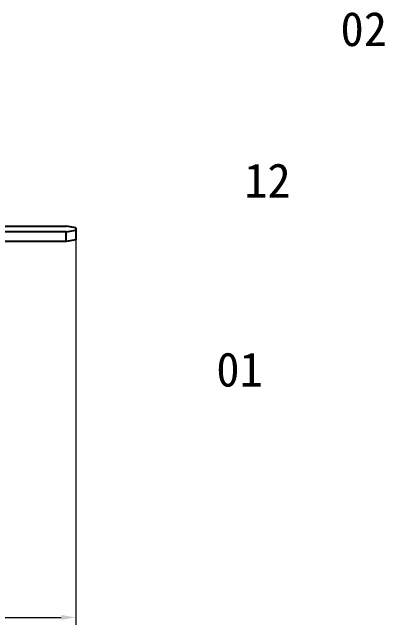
# Model space of a CAD drawing. Header units: millimetres. Extents: x 2517 to 6633, y 792 to 3241.
# Drawn here: x 3232.66 to 3251.74, y 1623.05 to 1654.39 of the extents above; entities that cross this region are included whole.
import ezdxf

# ---------------------------------------------------------------- set-up
doc = ezdxf.new("R2010")
doc.units = ezdxf.units.MM
doc.layers.add('实线', color=7, linetype='Continuous', lineweight=25)
doc.layers.add('尺寸标注', color=2, linetype='Continuous', lineweight=9)
doc.styles.add('st', font='txt.shx')
doc.styles.get("Standard").update_dxf_attribs({"font": 'simfang.ttf'})
doc.dimstyles.new('st0.3', dxfattribs={"dimscale": 0.3, "dimtxt": 2.5, "dimasz": 2.5, "dimexe": 1.25, "dimexo": 0, "dimtad": 1, "dimtoh": 1, "dimdec": 3, "dimdsep": 46, "dimtxsty": 'st', "dimcen": 0, "dimclrd": 256, "dimclre": 256, "dimclrt": 256, "dimadec": 4, "dimazin": 2, "dimtfac": 1, "dimtdec": 3, "dimtmove": 0, "dimatfit": 1, "dimfxl": 1, "dimlwd": -1, "dimlwe": -1, "dimarcsym": 0})

# ---------------------------------------------------------------- blocks, each defined once
blk = doc.blocks.new('*D410')
at = {"layer": 'Defpoints', "color": 0, "ltscale": 0.1, "transparency": 16777216}
for p in [(3182.817, 1644.163), (3235.917, 1642.747), (3235.917, 1623.429)]:
    blk.add_point(p, dxfattribs=at)
at = {"layer": '尺寸标注', "ltscale": 0.1, "transparency": 16777216}
for p, q in [((3182.817, 1644.163), (3182.817, 1623.054)), ((3235.917, 1642.747), (3235.917, 1623.054)), ((3183.567, 1623.429), (3235.167, 1623.429))]:
    blk.add_line(p, q, dxfattribs=at)
for points in [[(3183.567, 1623.554), (3183.567, 1623.304), (3182.817, 1623.429)], [(3235.167, 1623.554), (3235.167, 1623.304), (3235.917, 1623.429)]]:
    blk.add_solid(points, dxfattribs=at)
at = {"layer": '尺寸标注', "ltscale": 0.1, "transparency": 16777216, "insert": (3203.702, 1623.992), "char_height": 0.75, "attachment_point": 5, "style": 'st'}
blk.add_mtext('53.1', dxfattribs=at)

msp = doc.modelspace()

# ---------------------------------------------------------------- linework, layer by layer
at = {"layer": '实线'}
for p, q in [((3230.4173, 1643.4438), (3235.4173, 1643.4438)), ((3235.9173, 1643.3656), (3235.4173, 1643.4438)), ((3235.4173, 1643.1622), (3235.9173, 1643.2404)), ((3235.9173, 1643.3656), (3235.9173, 1643.2404)), ((3235.9173, 1643.2404), (3235.9173, 1642.7466)), ((3235.4173, 1643.1622), (3231.4173, 1643.1622)), ((3235.4173, 1642.6684), (3235.4173, 1643.1622)), ((3235.4173, 1642.6684), (3231.4173, 1642.6684)), ((3235.9173, 1642.7466), (3235.4173, 1642.6684))]:
    msp.add_line(p, q, dxfattribs=at)

# ---------------------------------------------------------------- texts
at = {"layer": '实线', "char_height": 1.75, "attachment_point": 5}
for s, insert, width in [('  02', (3249.4748, 1653.5247), 11.768216), ('  12', (3244.542, 1645.7883), 10.793376), ('  01', (3243.1131, 1636.1036), 10.793376)]:
    msp.add_mtext(s, dxfattribs=dict(at, insert=insert, width=width))

# ---------------------------------------------------------------- dimensions: what is measured, and where the dimension line sits
at = {"layer": '尺寸标注', "ltscale": 0.1}
dim = msp.add_linear_dim(base=(3235.9173, 1623.4292), p1=(3182.8173, 1644.1633), p2=(3235.9173, 1642.7466), dimstyle='st0.3', dxfattribs=at)
dim.commit()
dim.dimension.update_dxf_attribs({"geometry": '*D410', "text_midpoint": (3203.7015, 1623.4292), "dimtype": 160})

doc.saveas('drawing.dxf')
